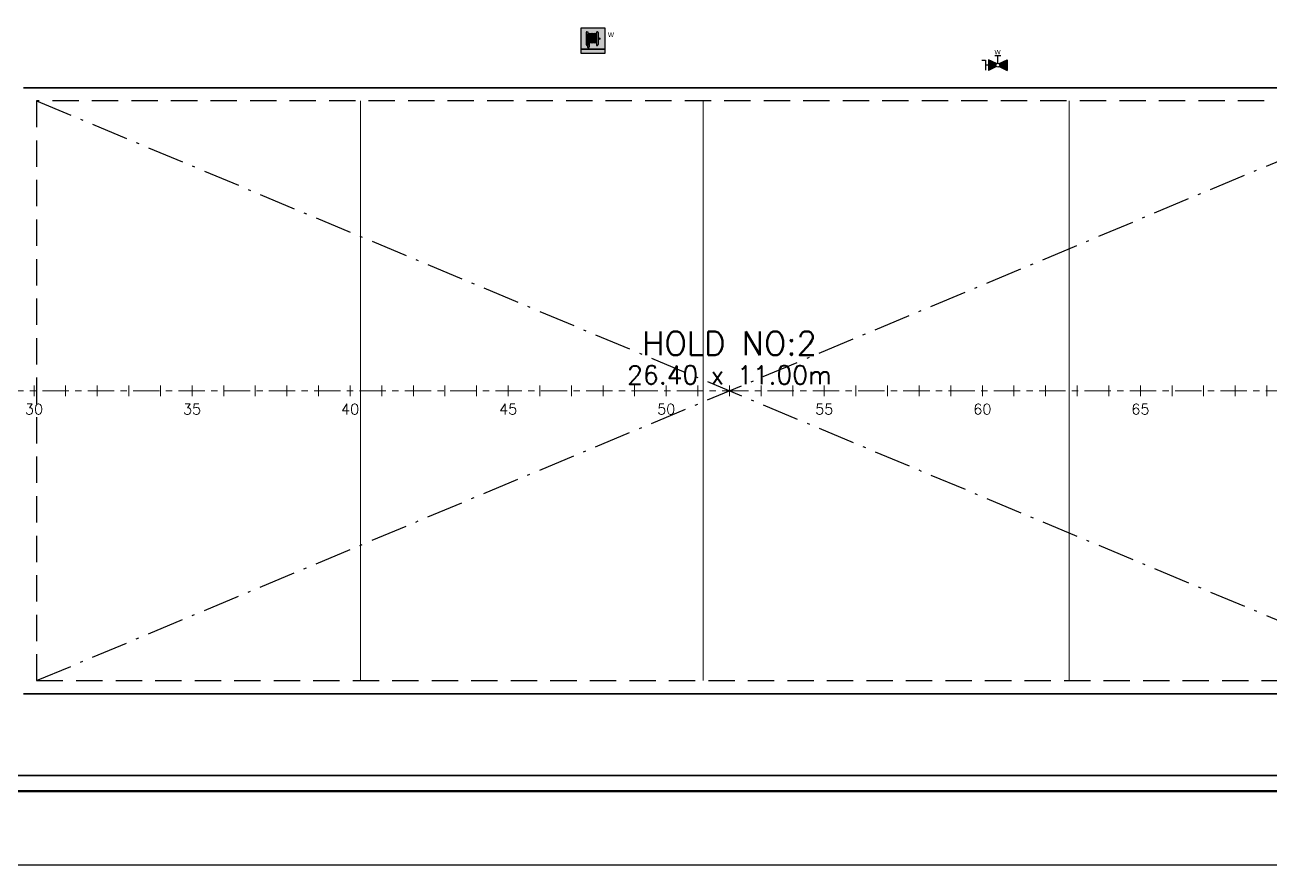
# Model space of a CAD drawing. Header units: millimetres. Extents: x -5000 to 92500, y -73000 to 27580.
# Drawn here: x 17827 to 41461, y -36000 to -20058 of the extents above; entities that cross this region are included whole.
import ezdxf
from ezdxf.enums import TextEntityAlignment as Align

# ---------------------------------------------------------------- set-up
doc = ezdxf.new("R2010")
doc.units = ezdxf.units.MM
for name, pattern in [('CENTER_S', [860, 500, -120, 120, -120]), ('DASHDOT_S', [1150, 700, -200, 50, -200]), ('DASHED_S', [750, 500, -250])]:
    doc.linetypes.add(name, pattern=pattern)
for name, color, linetype, lineweight in [('CENTER', 1, 'CENTER_S', 18), ('DASHDOT', 8, 'DASHDOT_S', 25), ('DASHED', 8, 'DASHED_S', 25), ('DETAIL', 9, 'Continuous', 13), ('FRAMES', 7, 'Continuous', 18), ('HULL', 7, 'Continuous', 50), ('STRUCT', 7, 'Continuous', 35), ('SYM-FF', 1, 'Continuous', 18), ('TEXT', 7, 'Continuous', 18)]:
    doc.layers.add(name, color=color, linetype=linetype, lineweight=lineweight)
for name, color, linetype in [('dotted', 140, 'Continuous'), ('FIRE LINE', 1, 'Continuous'), ('VENT', 210, 'Continuous')]:
    doc.layers.add(name, color=color, linetype=linetype)
doc.styles.add('ARIAL', font='arial.ttf')
doc.styles.add('ROMANS', font='romans.shx')
picture_1 = doc.add_image_def('image6.png', size_in_pixel=(4825, 900))

# ---------------------------------------------------------------- blocks, each defined once
blk = doc.blocks.new('box')
at = {"layer": 'VENT'}
h = blk.add_hatch(color=1, dxfattribs=at)
h.paths.add_polyline_path([(1943.159, -4115.599), (1942.093, -4115.599), (1942.093, -4116.565), (1943.159, -4116.565)])
h.paths.add_polyline_path([(1942.861, -4116.356, -0.360452), (1942.827, -4116.391), (1942.793, -4116.391), (1942.793, -4115.771), (1942.827, -4115.771, -0.374684), (1942.861, -4115.807), (1942.861, -4116.082), (1942.873, -4116.082, -1), (1942.944, -4116.082, -1), (1942.873, -4116.082), (1942.861, -4116.082)])
h.paths.add_polyline_path([(1942.732, -4116.266), (1942.732, -4115.863, -0.405451), (1942.787, -4115.863), (1942.787, -4116.266, -0.405451)])
h.paths.add_polyline_path([(1942.89, -4116.082, -1), (1942.927, -4116.082, -1)])
h.paths.add_polyline_path([(1942.725, -4116.266, -0.357785), (1942.664, -4116.266), (1942.664, -4115.863, -0.357785), (1942.725, -4115.863)])
h.paths.add_polyline_path([(1942.657, -4116.266, -0.357785), (1942.596, -4116.266), (1942.596, -4115.863, -0.357785), (1942.657, -4115.863)])
h.paths.add_polyline_path([(1942.589, -4116.266, -0.357785), (1942.528, -4116.266), (1942.528, -4115.863, -0.357785), (1942.589, -4115.863)])
h.paths.add_polyline_path([(1942.522, -4116.266, -0.357785), (1942.46, -4116.266), (1942.46, -4115.863, -0.357785), (1942.522, -4115.863)])
h.paths.add_polyline_path([(1942.454, -4116.465), (1942.392, -4116.465), (1942.392, -4115.863, -0.357785), (1942.454, -4115.863)])
h.paths.add_polyline_path([(1942.457, -4116.471), (1942.438, -4116.514), (1942.407, -4116.514), (1942.389, -4116.471)])
h.paths.add_polyline_path([(1942.386, -4116.391), (1942.352, -4116.391, -0.376553), (1942.318, -4116.354), (1942.318, -4115.807, -0.376553), (1942.352, -4115.771), (1942.386, -4115.771)])
blk.add_hatch(color=3, dxfattribs=at).paths.add_polyline_path([(1943.159, -4116.565), (1942.093, -4116.565), (1942.093, -4116.767), (1943.159, -4116.767)])
at = {"layer": 'dotted', "color": 6}
for p, q in [((1942.318, -4115.807), (1942.318, -4116.354)), ((1942.352, -4115.771), (1942.386, -4115.771)), ((1942.386, -4115.771), (1942.386, -4116.391)), ((1942.393, -4116.465), (1942.393, -4115.863)), ((1942.454, -4115.863), (1942.454, -4116.465)), ((1942.461, -4116.266), (1942.461, -4115.863)), ((1942.522, -4115.863), (1942.522, -4116.266)), ((1942.529, -4116.266), (1942.529, -4115.863)), ((1942.59, -4115.863), (1942.59, -4116.266)), ((1942.596, -4116.266), (1942.596, -4115.863)), ((1942.658, -4115.863), (1942.658, -4116.266)), ((1942.664, -4116.266), (1942.664, -4115.863)), ((1942.726, -4115.863), (1942.726, -4116.266)), ((1942.732, -4116.266), (1942.732, -4115.863)), ((1942.787, -4115.863), (1942.787, -4116.266)), ((1942.794, -4115.771), (1942.794, -4116.391)), ((1942.794, -4115.771), (1942.828, -4115.771)), ((1942.861, -4115.807), (1942.861, -4116.356)), ((1942.861, -4116.082), (1942.945, -4116.082)), ((1942.909, -4116.117), (1942.909, -4116.046)), ((1942.352, -4116.391), (1942.386, -4116.391)), ((1942.389, -4116.471), (1942.457, -4116.471)), ((1942.407, -4116.514), (1942.389, -4116.471)), ((1942.393, -4116.465), (1942.454, -4116.465)), ((1942.407, -4116.514), (1942.439, -4116.514)), ((1942.439, -4116.514), (1942.457, -4116.471)), ((1942.794, -4116.391), (1942.828, -4116.391))]:
    blk.add_line(p, q, dxfattribs=at)
for points in [[(1942.094, -4115.599), (1943.16, -4115.599), (1943.16, -4116.767), (1942.094, -4116.767)], [(1942.094, -4116.565), (1943.16, -4116.565), (1943.16, -4116.565), (1942.094, -4116.565)]]:
    blk.add_lwpolyline(points, close=True, dxfattribs=at)
for radius in [0.0356, 0.0187]:
    blk.add_circle((1942.909, -4116.082), radius, dxfattribs=at)
for centre, radius, start, end in [((1942.356, -4115.808), 0.0379, 95.977, 178.5131), ((1942.423, -4115.901), 0.0483, 50.6271, 129.3729), ((1942.491, -4115.901), 0.0483, 50.6271, 129.3729), ((1942.559, -4115.901), 0.0483, 50.6271, 129.3729), ((1942.627, -4115.901), 0.0483, 50.6271, 129.3729), ((1942.695, -4115.901), 0.0483, 50.6271, 129.3729), ((1942.76, -4115.892), 0.0393, 45.8464, 134.1536), ((1942.824, -4115.808), 0.0379, 1.4869, 84.023), ((1942.356, -4116.353), 0.0379, 181.4869, 264.023), ((1942.491, -4116.228), 0.0483, 230.6271, 309.3729), ((1942.559, -4116.228), 0.0483, 230.6271, 309.3729), ((1942.627, -4116.228), 0.0483, 230.6271, 309.3729), ((1942.695, -4116.228), 0.0483, 230.6271, 309.3729), ((1942.76, -4116.238), 0.0393, 225.8464, 314.1536), ((1942.824, -4116.353), 0.0379, 275.977, 358.5131)]:
    blk.add_arc(centre, radius, start, end, dxfattribs=at)
at = {"layer": 'dotted', "color": 6, "style": 'ARIAL'}
blk.add_text('W', height=0.212, dxfattribs=at).set_placement((1943.305, -4116.011))
blk = doc.blocks.new('FPR-FIRE BOX HOSE WITH NOZZLES')
at = {"layer": 'VENT', "color": 2, "xscale": 0.45989954711139, "yscale": 0.45989954711139}
blk.add_blockref('box', (-893.447, 1893.031), dxfattribs=at)
blk = doc.blocks.new('hyd')
at = {"layer": 'FIRE LINE'}
for color, points in [(1, [(1942.494, -4114.805), (1942.122, -4114.633), (1942.122, -4115.111), (1942.494, -4114.939, -0.219445), (1942.463, -4114.872, -0.219445)]), (80, [(1942.608, -4114.805, -0.219445), (1942.639, -4114.872, -0.219445), (1942.608, -4114.939), (1942.981, -4115.111), (1942.981, -4114.633)])]:
    blk.add_hatch(color=color, dxfattribs=at).paths.add_polyline_path(points)
at = {"layer": 'dotted', "color": 6}
for p, q in [((1941.816, -4114.646), (1941.99, -4114.646)), ((1941.99, -4114.646), (1941.99, -4115.098)), ((1942.109, -4114.872), (1941.99, -4114.872)), ((1942.122, -4114.633), (1942.122, -4115.111)), ((1942.495, -4114.805), (1942.122, -4114.633)), ((1942.495, -4114.939), (1942.122, -4115.111)), ((1942.418, -4114.43), (1942.686, -4114.43)), ((1942.552, -4114.784), (1942.552, -4114.43)), ((1942.609, -4114.805), (1942.981, -4114.633)), ((1942.609, -4114.939), (1942.981, -4115.111)), ((1942.981, -4114.633), (1942.981, -4115.111))]:
    blk.add_line(p, q, dxfattribs=at)
blk.add_circle((1942.552, -4114.872), 0.088, dxfattribs=at)
at = {"layer": 'dotted', "color": 6, "style": 'ARIAL'}
blk.add_text('W', height=0.212, dxfattribs=at).set_placement((1942.4, -4114.388))
blk = doc.blocks.new('FPR-WATER FIRE HYDRANT')
at = {"layer": 'VENT', "color": 2, "xscale": 0.45989954711139, "yscale": 0.45989954711139}
blk.add_blockref('hyd', (-893.308, 1892.371), dxfattribs=at)

msp = doc.modelspace()

# ---------------------------------------------------------------- linework, layer by layer
at = {"layer": 'CENTER'}
msp.add_line((-4200, -27000), (88200, -27000), dxfattribs=at)
at = {"layer": 'DASHDOT'}
for p, q in [((18050, -32500), (44350, -21500)), ((18050, -21500), (44350, -32500))]:
    msp.add_line(p, q, dxfattribs=at)
at = {"layer": 'DASHED'}
for p, q in [((44350, -21500), (18050, -21500)), ((18050, -21500), (18050, -32500)), ((18050, -32500), (44350, -32500))]:
    msp.add_line(p, q, dxfattribs=at)
at = {"layer": 'DETAIL'}
for p, q in [((24200, -32500), (24200, -21500)), ((30700, -32500), (30700, -21500)), ((37650, -32500), (37650, -21500))]:
    msp.add_line(p, q, dxfattribs=at)
at = {"layer": 'FRAMES'}
for p, q in [((18000, -27100), (18000, -26900)), ((18600, -27100), (18600, -26900)), ((19200, -27100), (19200, -26900)), ((19800, -27100), (19800, -26900)), ((20400, -27100), (20400, -26900)), ((21000, -27100), (21000, -26900)), ((21600, -27100), (21600, -26900)), ((22200, -27100), (22200, -26900)), ((22800, -27100), (22800, -26900)), ((23400, -27100), (23400, -26900)), ((24000, -27100), (24000, -26900)), ((24600, -27100), (24600, -26900)), ((25200, -27100), (25200, -26900)), ((25800, -27100), (25800, -26900)), ((26400, -27100), (26400, -26900)), ((27000, -27100), (27000, -26900)), ((27600, -27100), (27600, -26900)), ((28200, -27100), (28200, -26900)), ((28800, -27100), (28800, -26900)), ((29400, -27100), (29400, -26900)), ((30000, -27100), (30000, -26900)), ((30600, -27100), (30600, -26900)), ((31200, -27100), (31200, -26900)), ((31800, -27100), (31800, -26900)), ((32400, -27100), (32400, -26900)), ((33000, -27100), (33000, -26900)), ((33600, -27100), (33600, -26900)), ((34200, -27100), (34200, -26900)), ((34800, -27100), (34800, -26900)), ((35400, -27100), (35400, -26900)), ((36000, -27100), (36000, -26900)), ((36600, -27100), (36600, -26900)), ((37200, -27100), (37200, -26900)), ((37800, -27100), (37800, -26900)), ((38400, -27100), (38400, -26900)), ((39000, -27100), (39000, -26900)), ((39600, -27100), (39600, -26900)), ((40200, -27100), (40200, -26900)), ((40800, -27100), (40800, -26900)), ((41400, -27100), (41400, -26900))]:
    msp.add_line(p, q, dxfattribs=at)
at = {"layer": 'HULL'}
msp.add_line((14340, -34600), (70500, -34600), dxfattribs=at)
at = {"layer": 'STRUCT'}
for p, q in [((44600, -21250), (17800, -21250)), ((17800, -32750), (44600, -32750)), ((14340, -34300), (70500, -34300))]:
    msp.add_line(p, q, dxfattribs=at)

# ---------------------------------------------------------------- block references
at = {"layer": 'SYM-FF', "xscale": 906.54, "yscale": 906.54}
for name, p in [('FPR-FIRE BOX HOSE WITH NOZZLES', (28640, -20360)), ('FPR-WATER FIRE HYDRANT', (36230, -20770))]:
    msp.add_blockref(name, p, dxfattribs=at)

# ---------------------------------------------------------------- texts
at = {"layer": 'FRAMES', "style": 'ROMANS'}
for s, p in [('30', (18000, -27350)), ('35', (21000, -27350)), ('40', (24000, -27350)), ('45', (27000, -27350)), ('50', (30000, -27350)), ('55', (33000, -27350)), ('60', (36000, -27350)), ('65', (39000, -27350))]:
    msp.add_text(s, height=200, dxfattribs=at).set_placement(p, align=Align.MIDDLE_CENTER)
at = {"layer": 'TEXT', "style": 'ROMANS'}
for s, height, p in [('HOLD NO:2', 450, (31200, -26100)), ('26.40 x 11.00m', 350, (31200, -26700))]:
    msp.add_text(s, height=height, dxfattribs=at).set_placement(p, align=Align.MIDDLE_CENTER)

# ---------------------------------------------------------------- pictures from other files: only their frames are drawn
at = {"layer": '0-REFERENCE-IMAGE'}
image = msp.add_image(picture_1, insert=(-4500, -36000), size_in_units=(96500, 18000), dxfattribs=dict(at, fade=50))

doc.saveas('drawing.dxf')
